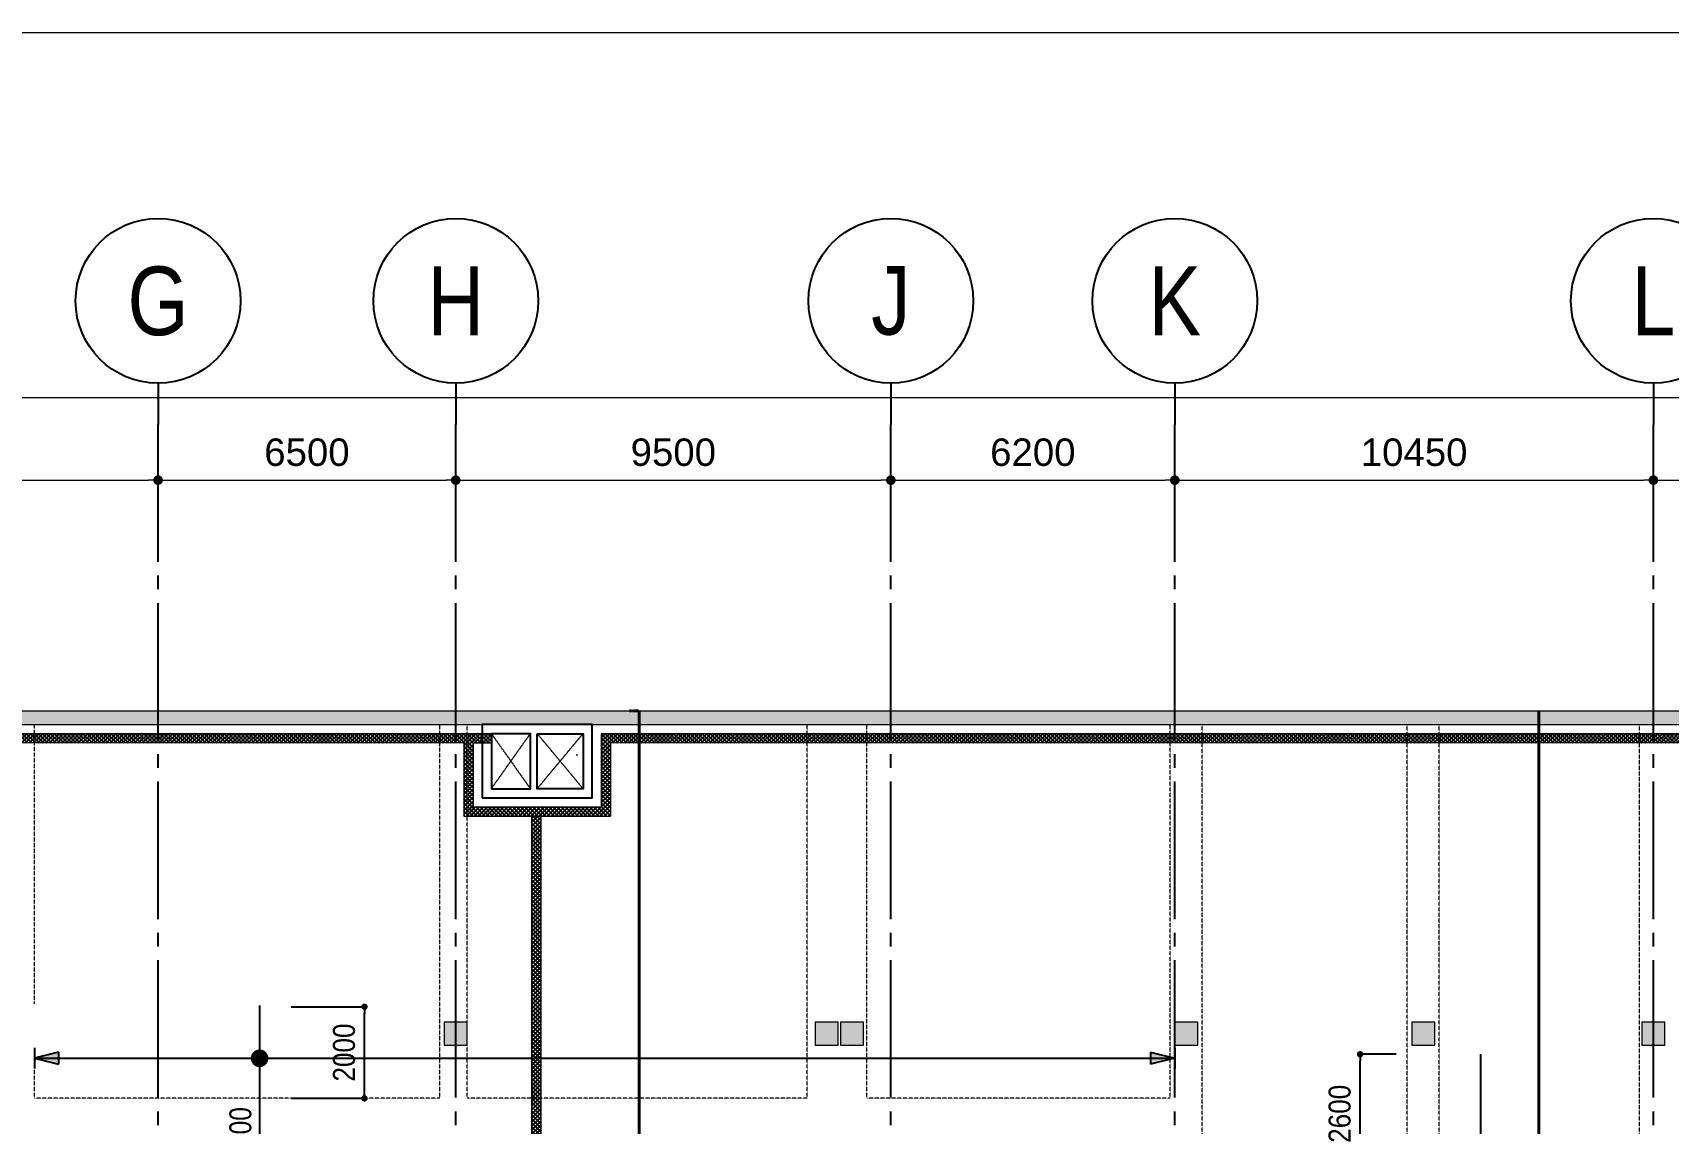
# Model space of a CAD drawing. Header units: millimetres. Extents: x -3819597 to -2591384, y 582389 to 820195.
# Drawn here: x -3380462 to -3344749, y 764374 to 788189 of the extents above; entities that cross this region are included whole.
import ezdxf
from ezdxf.enums import TextEntityAlignment as Align

# ---------------------------------------------------------------- set-up
doc = ezdxf.new("R2010")
doc.units = ezdxf.units.MM
doc.header["$MEASUREMENT"] = 0
for name, pattern in [('CENTER', [2, 1.25, -0.25, 0.25, -0.25]), ('CHG_XX_Cot_Ham 2$0$MB_Luoi truc$0$HTT Hidden 21', [3, 2, -1]), ('CHG_XX_Damsan_Ham 2$0$CHG_XX_Damsan_Ham 2$0$HIDDEN', [0.375, 0.25, -0.125]), ('CHG_XX_Luoi truc$0$MB_Luoi truc$0$Center101', [13, 10, -1, 1, -1]), ('HIDDEN', [0.375, 0.25, -0.125])]:
    doc.linetypes.add(name, pattern=pattern)
doc.layers.get('0').update_dxf_attribs({"lineweight": 9})
doc.layers.get('Defpoints').update_dxf_attribs({"color": 10, "lineweight": 0})
for name, color, linetype in [('02HN. TEXT B', 1, 'Continuous'), ('08HN. SSS X', 6, 'Continuous'), ('12HN. GRID', 1, 'CENTER'), ('CHG_XX_Damsan_Ham 2$0$CHG_XX_Damsan_Ham 2$0$MEP-00-GENERAL-35', 2, 'Continuous'), ('CHG_XX_Luoi truc$0$Grid', 34, 'Continuous'), ('CHG_XX_Luoi truc$0$Grid Line', 8, 'CHG_XX_Luoi truc$0$MB_Luoi truc$0$Center101'), ('dim', 51, 'Continuous')]:
    doc.layers.add(name, color=color, linetype=linetype)
for name, color, linetype, lineweight in [('CHG_XX_Cot_Ham 2$0$MB_Luoi truc$0$Dim 300', 1, 'Continuous', 5), ('CHG_XX_Cot_Ham 2$0$NS-Pier-H2', 150, 'Continuous', 13), ("CHG_XX_Damsan_Ham 2$0$CHG_XX_Damsan_Ham 2$0$'S_General_Hidden_1 Thin", 1, 'CHG_XX_Damsan_Ham 2$0$CHG_XX_Damsan_Ham 2$0$HIDDEN', 18), ('CHG_XX_Damsan_Ham 2$0$CHG_XX_Damsan_Ham 2$0$CHG_XX_Damsan_Ham 2$0$HATCH', 154, 'Continuous', 9), ('CHG_XX_Damsan_Ham 2$0$CHG_XX_Damsan_Ham 2$0$CHG_XX_Damsan_Ham 2$0$Start net bao', 3, 'Continuous', 18), ('CHG_XX_Damsan_Ham 2$0$CHG_XX_Damsan_Ham 2$0$DBAO', 3, 'Continuous', 13), ('CHG_XX_Damsan_Ham 2$0$CHG_XX_Damsan_Ham 2$0$DMo', 9, 'CHG_XX_Damsan_Ham 2$0$CHG_XX_Damsan_Ham 2$0$HIDDEN', 9), ('CHG_XX_Damsan_Ham 2$0$CHG_XX_Damsan_Ham 2$0$DTE-MEP-H-SLAB TEXT', 3, 'Continuous', 0), ('CHG_XX_Damsan_Ham 2$0$CHG_XX_Damsan_Ham 2$0$HATCH', 154, 'Continuous', 9), ('CHG_XX_Damsan_Ham 2$0$CHG_XX_Damsan_Ham 2$0$Start hatch', 8, 'Continuous', 25), ('CHG_XX_Damsan_Ham 2$0$CHG_XX_Damsan_Ham 2$0$Start net bao', 3, 'Continuous', 18), ('CHG_XX_Damsan_Ham 2$0$HATCH', 57, 'Continuous', 9), ('thep chay suot', 5, 'HIDDEN', 40)]:
    doc.layers.add(name, color=color, linetype=linetype, lineweight=lineweight)
for name, color, linetype, lineweight, plot in [('CHG_XX_Cot_Ham 2$0$NS-Column-H2', 90, 'Continuous', 13, False), ('CHG_XX_Cot_Ham 2$0$NS-Column-H2 @ 1', 90, 'Continuous', 13, False), ('CHG_XX_Cot_Ham 2$0$NS-Column-H2 @ 150', 90, 'Continuous', 13, False)]:
    doc.layers.add(name, color=color, linetype=linetype, lineweight=lineweight, plot=plot)
doc.styles.add('[HN042014]STYLE', font='arial.ttf', dxfattribs={"width": 0.8})
doc.styles.add('CHG_XX_Cot_Ham 2$0$MB_Luoi truc$0$Arial_C', font='arial.ttf')
doc.styles.add('CHG_XX_Luoi truc$0$MB_Luoi truc$0$Grid A-F$0$VNI-HelveCB', font='VHELVCB_0.TTF')
doc.styles.add('MB_Luoi truc$0$Arial_C', font='arial.ttf', dxfattribs={"width": 0.85})
doc.dimstyles.new('200', dxfattribs={"dimscale": 200, "dimtxt": 2.4, "dimasz": 0.7, "dimexe": 0.0003, "dimexo": 0, "dimgap": 1, "dimtad": 1, "dimdec": 0, "dimzin": 12, "dimdsep": 46, "dimtxsty": 'MB_Luoi truc$0$Arial_C', "dimblk": 'MB_Luoi truc$0$_Dot', "dimcen": 0.5, "dimclrd": 256, "dimclre": 8, "dimclrt": 1, "dimadec": 0, "dimazin": 0, "dimtfac": 1, "dimtdec": 0, "dimtix": 1, "dimtmove": 2, "dimatfit": 3, "dimldrblk": 'MB_Luoi truc$0$HTT Arrow 30', "dimfxl": 1, "dimtolj": 1, "dimtzin": 0, "dimlwe": -1, "dimarcsym": 0})
doc.dimstyles.new('CHG_XX_Cot_Ham 2$0$MB_Luoi truc$0$Dim 300 (A1-A2)', dxfattribs={"dimscale": 300, "dimtxt": 2, "dimasz": 0.7, "dimexe": 0, "dimexo": 1, "dimgap": 1, "dimtad": 1, "dimdec": 0, "dimzin": 12, "dimdsep": 46, "dimtxsty": 'CHG_XX_Cot_Ham 2$0$MB_Luoi truc$0$Arial_C', "dimblk": 'CHG_XX_Cot_Ham 2$0$MB_Luoi truc$0$_Dot', "dimcen": 1, "dimclrd": 256, "dimclre": 256, "dimclrt": 3, "dimadec": 0, "dimazin": 0, "dimtfac": 1, "dimtdec": 0, "dimtix": 1, "dimtmove": 2, "dimatfit": 3, "dimldrblk": 'CHG_XX_Cot_Ham 2$0$MB_Luoi truc$0$HTT Arrow 30', "dimfxl": 1, "dimtolj": 1, "dimtzin": 0, "dimarcsym": 0})
pattern_1 = [(45, (-2489668.38, 817754.12), (-88.3883476, 88.3883476), [])]

# ---------------------------------------------------------------- blocks, each defined once
blk = doc.blocks.new('*U356')
at = {"layer": '12HN. GRID', "linetype": 'Continuous'}
h = blk.add_hatch(color=256, dxfattribs=at)
h.dxf.hatch_style = 1
h.paths.add_polyline_path([(-44, 1463), (44, 1463), (0, 1639)])
h = blk.add_hatch(color=256, dxfattribs=at)
h.dxf.hatch_style = 1
h.paths.add_polyline_path([(0, -6661), (44, -6485), (-44, -6485)])
at = {"layer": '08HN. SSS X', "linetype": 'ByBlock', "ltscale": 10}
for p, q in [((-383, 0), (1122, 0)), ((-383, 0), (-383, 0)), ((1122, 0), (1122, 0))]:
    blk.add_line(p, q, dxfattribs=at)
at = {"layer": '12HN. GRID', "linetype": 'Continuous'}
for p, q in [((-75, 1639), (75, 1639)), ((-44, 1463), (0, 1639)), ((0, 1639), (0, -6661)), ((0, 1639), (44, 1463)), ((-44, 1463), (44, 1463)), ((-44, -6485), (44, -6485)), ((-44, -6485), (0, -6661)), ((0, -6661), (44, -6485)), ((-75, -6661), (75, -6661))]:
    blk.add_line(p, q, dxfattribs=at)
at = {"layer": '12HN. GRID', "linetype": 'Continuous', "const_width": 64, "flags": 128}
blk.add_lwpolyline([(-32, 0, -1), (32, 0, -1)], format="xyb", close=True, dxfattribs=at)
at = {"layer": '02HN. TEXT B', "linetype": 'ByBlock', "style": '[HN042014]STYLE', "width": 0.8, "flags": 8}
blk.add_attdef('0', text='', height=160, dxfattribs=at).set_placement((1102, 160), align=Align.MIDDLE_CENTER)
blk.add_attdef('1', text='', height=160, dxfattribs=at).set_placement((357, 140), align=Align.MIDDLE_LEFT)
at = {"layer": 'Defpoints', "color": 9, "linetype": 'ByBlock', "style": '[HN042014]STYLE', "width": 0.8, "flags": 9}
for tag, p in [('2', (2330, 2735)), ('3', (2330, 2330)), ('4', (2330, 1925)), ('5', (2330, 1535))]:
    blk.add_attdef(tag, text='', height=250, dxfattribs=at).set_placement(p, align=Align.MIDDLE_CENTER)
blk = doc.blocks.new('*U375')
at = {"layer": '12HN. GRID', "linetype": 'Continuous'}
h = blk.add_hatch(color=256, dxfattribs=at)
h.dxf.hatch_style = 1
h.paths.add_polyline_path([(-44, 1814), (44, 1814), (0, 1990)])
h = blk.add_hatch(color=256, dxfattribs=at)
h.dxf.hatch_style = 1
h.paths.add_polyline_path([(0, -1160), (44, -984), (-44, -984)])
at = {"layer": '08HN. SSS X', "linetype": 'ByBlock', "ltscale": 10}
for p, q in [((-1155, 0), (678, 0)), ((-1155, 0), (-1155, 0)), ((678, 0), (678, 0))]:
    blk.add_line(p, q, dxfattribs=at)
at = {"layer": '12HN. GRID', "linetype": 'Continuous'}
for p, q in [((-75, 1990), (75, 1990)), ((-44, 1814), (0, 1990)), ((0, 1990), (0, -1160)), ((0, 1990), (44, 1814)), ((-44, 1814), (44, 1814)), ((-44, -984), (44, -984)), ((-44, -984), (0, -1160)), ((0, -1160), (44, -984)), ((-75, -1160), (75, -1160))]:
    blk.add_line(p, q, dxfattribs=at)
at = {"layer": '12HN. GRID', "linetype": 'Continuous', "const_width": 64, "flags": 128}
blk.add_lwpolyline([(-32, 0, -1), (32, 0, -1)], format="xyb", close=True, dxfattribs=at)
at = {"layer": '02HN. TEXT B', "linetype": 'ByBlock', "style": '[HN042014]STYLE', "width": 0.8, "flags": 8}
blk.add_attdef('0', text='', height=160, dxfattribs=at).set_placement((1102, 160), align=Align.MIDDLE_CENTER)
blk.add_attdef('1', text='', height=160, dxfattribs=at).set_placement((53, 140), align=Align.MIDDLE_LEFT)
at = {"layer": 'Defpoints', "color": 9, "linetype": 'ByBlock', "style": '[HN042014]STYLE', "width": 0.8, "flags": 9}
for tag, p in [('2', (2890, 3041)), ('3', (2890, 2637)), ('4', (2890, 2232)), ('5', (2890, 1841))]:
    blk.add_attdef(tag, text='', height=250, dxfattribs=at).set_placement(p, align=Align.MIDDLE_CENTER)
blk = doc.blocks.new('MB_Luoi truc$0$_Dot')
at = {"color": 0, "linetype": 'ByBlock', "lineweight": -2}
blk.add_line((-0.5, 0), (-1, 0), dxfattribs=at)
at = {"color": 0, "linetype": 'ByBlock', "const_width": 0.5}
blk.add_lwpolyline([(-0.25, 0, 1), (0.25, 0, 1)], format="xyb", close=True, dxfattribs=at)
blk = doc.blocks.new('*D373')
at = {"layer": 'Defpoints', "color": 0, "ltscale": 1500, "transparency": 16777216}
for p in [(-3351478, 765881), (-3350691, 765881), (-3350691, 763281)]:
    blk.add_point(p, dxfattribs=at)
at = {"layer": 'dim', "color": 8, "ltscale": 1500, "transparency": 16777216}
for p, q in [((-3350691, 765881), (-3351478, 765881)), ((-3350691, 763281), (-3351478, 763281))]:
    blk.add_line(p, q, dxfattribs=at)
at = {"layer": 'dim', "lineweight": -2, "ltscale": 1500, "transparency": 16777216}
blk.add_line((-3351478, 763421), (-3351478, 765741), dxfattribs=at)
at = {"layer": 'dim', "lineweight": -2, "ltscale": 1500, "transparency": 16777216, "xscale": 140, "yscale": 140, "zscale": 140}
for p, rotation in [((-3351478, 765881), 90), ((-3351478, 763281), 270)]:
    blk.add_blockref('MB_Luoi truc$0$_Dot', p, dxfattribs=dict(at, rotation=rotation))
at = {"layer": 'dim', "color": 1, "ltscale": 1500, "transparency": 16777216, "insert": (-3351923, 764581), "char_height": 480, "attachment_point": 5, "rotation": 90, "style": 'MB_Luoi truc$0$Arial_C'}
blk.add_mtext('\\A1;2600', dxfattribs=at)
blk = doc.blocks.new('MB_Luoi truc$0$HTT Arrow 30')
blk.add_hatch(color=256).paths.add_polyline_path([(-2.5, 0.375), (-2.5, -0.375), (0, 0)])
at = {"color": 0, "linetype": 'ByBlock', "lineweight": -2}
for p, q in [((0, 0), (-2.5, 0.375)), ((-2.5, -0.375), (-2.5, 0.375)), ((0, 0), (-2.5, -0.375))]:
    blk.add_line(p, q, dxfattribs=at)
blk = doc.blocks.new('*U721')
at = {"layer": '12HN. GRID', "linetype": 'Continuous'}
h = blk.add_hatch(color=256, dxfattribs=at)
h.dxf.hatch_style = 1
h.paths.add_polyline_path([(-44, 4225), (44, 4225), (0, 4401)])
h = blk.add_hatch(color=256, dxfattribs=at)
h.dxf.hatch_style = 1
h.paths.add_polyline_path([(0, -3899), (44, -3723), (-44, -3723)])
for p, q in [((-75, 4401), (75, 4401)), ((-44, 4225), (0, 4401)), ((0, 4401), (0, -3899)), ((0, 4401), (44, 4225)), ((-44, 4225), (44, 4225)), ((-44, -3723), (44, -3723)), ((-44, -3723), (0, -3899)), ((0, -3899), (44, -3723)), ((-75, -3899), (75, -3899))]:
    blk.add_line(p, q, dxfattribs=at)
at = {"layer": '12HN. GRID', "linetype": 'Continuous', "const_width": 64, "flags": 128}
blk.add_lwpolyline([(-32, 0, 1), (32, 0, 1)], format="xyb", close=True, dxfattribs=at)
at = {"layer": 'thep chay suot', "linetype": 'ByBlock', "ltscale": 0.001}
for p, q in [((-6180, 0), (-6180, 70)), ((4303, 0), (4303, 0))]:
    blk.add_line(p, q, dxfattribs=at)
at = {"layer": 'thep chay suot', "linetype": 'HIDDEN', "ltscale": 10}
blk.add_line((-6180, 0), (4303, 0), dxfattribs=at)
at = {"layer": '02HN. TEXT B', "linetype": 'ByBlock', "style": '[HN042014]STYLE', "width": 0.8, "flags": 8}
blk.add_attdef('1', text='', height=160, dxfattribs=at).set_placement((103, 134), align=Align.MIDDLE_LEFT)
blk.add_attdef('0', text='', height=160, dxfattribs=at).set_placement((-351, 11), align=Align.MIDDLE_CENTER)
at = {"layer": 'Defpoints', "color": 9, "linetype": 'ByBlock', "style": '[HN042014]STYLE', "width": 0.8, "flags": 9}
for tag, p in [('2', (-12167, 2354)), ('3', (-12167, 1949)), ('4', (-12167, 1544)), ('5', (-12167, 1154))]:
    blk.add_attdef(tag, text='', height=250, dxfattribs=at).set_placement(p, align=Align.MIDDLE_CENTER)
blk = doc.blocks.new('CHG_XX_Cot_Ham 2$0$MB_Luoi truc$0$_Dot')
at = {"color": 0, "linetype": 'ByBlock', "lineweight": -2}
blk.add_line((-0.5, 0), (-1, 0), dxfattribs=at)
at = {"color": 0, "linetype": 'ByBlock', "const_width": 0.5}
blk.add_lwpolyline([(-0.25, 0, 1), (0.25, 0, 1)], format="xyb", close=True, dxfattribs=at)
blk = doc.blocks.new('*D991')
at = {"layer": 'CHG_XX_Cot_Ham 2$0$MB_Luoi truc$0$Dim 300', "lineweight": -2, "transparency": 16777216}
for p, q in [((44550, 166908), (44550, 168437)), ((44760, 168437), (54440, 168437)), ((54650, 166908), (54650, 168437))]:
    blk.add_line(p, q, dxfattribs=at)
at = {"layer": 'Defpoints', "color": 0, "transparency": 16777216}
for p in [(54650, 168437), (44550, 166608), (54650, 166608)]:
    blk.add_point(p, dxfattribs=at)
at = {"layer": 'CHG_XX_Cot_Ham 2$0$MB_Luoi truc$0$Dim 300', "lineweight": -2, "transparency": 16777216, "xscale": 210, "yscale": 210, "zscale": 210, "rotation": 180}
blk.add_blockref('CHG_XX_Cot_Ham 2$0$MB_Luoi truc$0$_Dot', (44550, 168437), dxfattribs=at)
at = {"layer": 'CHG_XX_Cot_Ham 2$0$MB_Luoi truc$0$Dim 300', "lineweight": -2, "transparency": 16777216, "xscale": 210, "yscale": 210, "zscale": 210}
blk.add_blockref('CHG_XX_Cot_Ham 2$0$MB_Luoi truc$0$_Dot', (54650, 168437), dxfattribs=at)
at = {"layer": 'CHG_XX_Cot_Ham 2$0$MB_Luoi truc$0$Dim 300', "color": 3, "transparency": 16777216, "insert": (49600, 169043), "char_height": 600, "attachment_point": 5, "style": 'CHG_XX_Cot_Ham 2$0$MB_Luoi truc$0$Arial_C'}
blk.add_mtext('\\A1;10100', dxfattribs=at)
blk = doc.blocks.new('CHG_XX_Cot_Ham 2$0$MB_Luoi truc$0$HTT Arrow 30')
blk.add_hatch(color=256).paths.add_polyline_path([(-2.5, 0.375), (-2.5, -0.375), (0, 0)])
at = {"color": 0, "linetype": 'ByBlock', "lineweight": -2}
for p, q in [((0, 0), (-2.5, 0.375)), ((-2.5, -0.375), (-2.5, 0.375)), ((0, 0), (-2.5, -0.375))]:
    blk.add_line(p, q, dxfattribs=at)
blk = doc.blocks.new('*D992')
at = {"layer": 'CHG_XX_Cot_Ham 2$0$MB_Luoi truc$0$Dim 300', "lineweight": -2, "transparency": 16777216}
for p, q in [((54650, 166908), (54650, 168437)), ((54860, 168437), (60940, 168437)), ((61150, 166908), (61150, 168437))]:
    blk.add_line(p, q, dxfattribs=at)
at = {"layer": 'Defpoints', "color": 0, "transparency": 16777216}
for p in [(61150, 168437), (54650, 166608), (61150, 166608)]:
    blk.add_point(p, dxfattribs=at)
at = {"layer": 'CHG_XX_Cot_Ham 2$0$MB_Luoi truc$0$Dim 300', "lineweight": -2, "transparency": 16777216, "xscale": 210, "yscale": 210, "zscale": 210, "rotation": 180}
blk.add_blockref('CHG_XX_Cot_Ham 2$0$MB_Luoi truc$0$_Dot', (54650, 168437), dxfattribs=at)
at = {"layer": 'CHG_XX_Cot_Ham 2$0$MB_Luoi truc$0$Dim 300', "lineweight": -2, "transparency": 16777216, "xscale": 210, "yscale": 210, "zscale": 210}
blk.add_blockref('CHG_XX_Cot_Ham 2$0$MB_Luoi truc$0$_Dot', (61150, 168437), dxfattribs=at)
at = {"layer": 'CHG_XX_Cot_Ham 2$0$MB_Luoi truc$0$Dim 300', "color": 3, "transparency": 16777216, "insert": (57900, 169043), "char_height": 600, "attachment_point": 5, "style": 'CHG_XX_Cot_Ham 2$0$MB_Luoi truc$0$Arial_C'}
blk.add_mtext('\\A1;6500', dxfattribs=at)
blk = doc.blocks.new('*D993')
at = {"layer": 'CHG_XX_Cot_Ham 2$0$MB_Luoi truc$0$Dim 300', "lineweight": -2, "transparency": 16777216}
for p, q in [((61150, 166908), (61150, 168437)), ((61360, 168437), (70440, 168437)), ((70650, 166908), (70650, 168437))]:
    blk.add_line(p, q, dxfattribs=at)
at = {"layer": 'Defpoints', "color": 0, "transparency": 16777216}
for p in [(70650, 168437), (61150, 166608), (70650, 166608)]:
    blk.add_point(p, dxfattribs=at)
at = {"layer": 'CHG_XX_Cot_Ham 2$0$MB_Luoi truc$0$Dim 300', "lineweight": -2, "transparency": 16777216, "xscale": 210, "yscale": 210, "zscale": 210, "rotation": 180}
blk.add_blockref('CHG_XX_Cot_Ham 2$0$MB_Luoi truc$0$_Dot', (61150, 168437), dxfattribs=at)
at = {"layer": 'CHG_XX_Cot_Ham 2$0$MB_Luoi truc$0$Dim 300', "lineweight": -2, "transparency": 16777216, "xscale": 210, "yscale": 210, "zscale": 210}
blk.add_blockref('CHG_XX_Cot_Ham 2$0$MB_Luoi truc$0$_Dot', (70650, 168437), dxfattribs=at)
at = {"layer": 'CHG_XX_Cot_Ham 2$0$MB_Luoi truc$0$Dim 300', "color": 3, "transparency": 16777216, "insert": (65900, 169043), "char_height": 600, "attachment_point": 5, "style": 'CHG_XX_Cot_Ham 2$0$MB_Luoi truc$0$Arial_C'}
blk.add_mtext('\\A1;9500', dxfattribs=at)
blk = doc.blocks.new('*D994')
at = {"layer": 'CHG_XX_Cot_Ham 2$0$MB_Luoi truc$0$Dim 300', "lineweight": -2, "transparency": 16777216}
for p, q in [((70650, 166908), (70650, 168437)), ((70860, 168437), (76640, 168437)), ((76850, 166908), (76850, 168437))]:
    blk.add_line(p, q, dxfattribs=at)
at = {"layer": 'Defpoints', "color": 0, "transparency": 16777216}
for p in [(76850, 168437), (70650, 166608), (76850, 166608)]:
    blk.add_point(p, dxfattribs=at)
at = {"layer": 'CHG_XX_Cot_Ham 2$0$MB_Luoi truc$0$Dim 300', "lineweight": -2, "transparency": 16777216, "xscale": 210, "yscale": 210, "zscale": 210, "rotation": 180}
blk.add_blockref('CHG_XX_Cot_Ham 2$0$MB_Luoi truc$0$_Dot', (70650, 168437), dxfattribs=at)
at = {"layer": 'CHG_XX_Cot_Ham 2$0$MB_Luoi truc$0$Dim 300', "lineweight": -2, "transparency": 16777216, "xscale": 210, "yscale": 210, "zscale": 210}
blk.add_blockref('CHG_XX_Cot_Ham 2$0$MB_Luoi truc$0$_Dot', (76850, 168437), dxfattribs=at)
at = {"layer": 'CHG_XX_Cot_Ham 2$0$MB_Luoi truc$0$Dim 300', "color": 3, "transparency": 16777216, "insert": (73750, 169043), "char_height": 600, "attachment_point": 5, "style": 'CHG_XX_Cot_Ham 2$0$MB_Luoi truc$0$Arial_C'}
blk.add_mtext('\\A1;6200', dxfattribs=at)
blk = doc.blocks.new('*D995')
at = {"layer": 'CHG_XX_Cot_Ham 2$0$MB_Luoi truc$0$Dim 300', "lineweight": -2, "transparency": 16777216}
for p, q in [((76850, 166908), (76850, 168437)), ((77060, 168437), (87090, 168437)), ((87300, 166908), (87300, 168437))]:
    blk.add_line(p, q, dxfattribs=at)
at = {"layer": 'Defpoints', "color": 0, "transparency": 16777216}
for p in [(87300, 168437), (76850, 166608), (87300, 166608)]:
    blk.add_point(p, dxfattribs=at)
at = {"layer": 'CHG_XX_Cot_Ham 2$0$MB_Luoi truc$0$Dim 300', "lineweight": -2, "transparency": 16777216, "xscale": 210, "yscale": 210, "zscale": 210, "rotation": 180}
blk.add_blockref('CHG_XX_Cot_Ham 2$0$MB_Luoi truc$0$_Dot', (76850, 168437), dxfattribs=at)
at = {"layer": 'CHG_XX_Cot_Ham 2$0$MB_Luoi truc$0$Dim 300', "lineweight": -2, "transparency": 16777216, "xscale": 210, "yscale": 210, "zscale": 210}
blk.add_blockref('CHG_XX_Cot_Ham 2$0$MB_Luoi truc$0$_Dot', (87300, 168437), dxfattribs=at)
at = {"layer": 'CHG_XX_Cot_Ham 2$0$MB_Luoi truc$0$Dim 300', "color": 3, "transparency": 16777216, "insert": (82075, 169043), "char_height": 600, "attachment_point": 5, "style": 'CHG_XX_Cot_Ham 2$0$MB_Luoi truc$0$Arial_C'}
blk.add_mtext('\\A1;10450', dxfattribs=at)
blk = doc.blocks.new('*D996')
at = {"layer": 'CHG_XX_Cot_Ham 2$0$MB_Luoi truc$0$Dim 300', "lineweight": -2, "transparency": 16777216}
for p, q in [((87300, 166908), (87300, 168437)), ((87510, 168437), (99340, 168437)), ((99550, 166908), (99550, 168437))]:
    blk.add_line(p, q, dxfattribs=at)
at = {"layer": 'Defpoints', "color": 0, "transparency": 16777216}
for p in [(99550, 168437), (87300, 166608), (99550, 166608)]:
    blk.add_point(p, dxfattribs=at)
at = {"layer": 'CHG_XX_Cot_Ham 2$0$MB_Luoi truc$0$Dim 300', "lineweight": -2, "transparency": 16777216, "xscale": 210, "yscale": 210, "zscale": 210, "rotation": 180}
blk.add_blockref('CHG_XX_Cot_Ham 2$0$MB_Luoi truc$0$_Dot', (87300, 168437), dxfattribs=at)
at = {"layer": 'CHG_XX_Cot_Ham 2$0$MB_Luoi truc$0$Dim 300', "lineweight": -2, "transparency": 16777216, "xscale": 210, "yscale": 210, "zscale": 210}
blk.add_blockref('CHG_XX_Cot_Ham 2$0$MB_Luoi truc$0$_Dot', (99550, 168437), dxfattribs=at)
at = {"layer": 'CHG_XX_Cot_Ham 2$0$MB_Luoi truc$0$Dim 300', "color": 3, "transparency": 16777216, "insert": (93425, 169043), "char_height": 600, "attachment_point": 5, "style": 'CHG_XX_Cot_Ham 2$0$MB_Luoi truc$0$Arial_C'}
blk.add_mtext('\\A1;12250', dxfattribs=at)
blk = doc.blocks.new('*D998')
at = {"layer": 'CHG_XX_Cot_Ham 2$0$MB_Luoi truc$0$Dim 300', "lineweight": -2, "transparency": 16777216}
for p, q in [((-10900, 166908), (-10900, 170237)), ((105840, 170237), (-10690, 170237)), ((106050, 166908), (106050, 170237))]:
    blk.add_line(p, q, dxfattribs=at)
at = {"layer": 'Defpoints', "color": 0, "transparency": 16777216}
for p in [(-10900, 170237), (-10900, 166608), (106050, 166608)]:
    blk.add_point(p, dxfattribs=at)
at = {"layer": 'CHG_XX_Cot_Ham 2$0$MB_Luoi truc$0$Dim 300', "lineweight": -2, "transparency": 16777216, "xscale": 210, "yscale": 210, "zscale": 210, "rotation": 180}
blk.add_blockref('CHG_XX_Cot_Ham 2$0$MB_Luoi truc$0$_Dot', (-10900, 170237), dxfattribs=at)
at = {"layer": 'CHG_XX_Cot_Ham 2$0$MB_Luoi truc$0$Dim 300', "lineweight": -2, "transparency": 16777216, "xscale": 210, "yscale": 210, "zscale": 210}
blk.add_blockref('CHG_XX_Cot_Ham 2$0$MB_Luoi truc$0$_Dot', (106050, 170237), dxfattribs=at)
at = {"layer": 'CHG_XX_Cot_Ham 2$0$MB_Luoi truc$0$Dim 300', "color": 3, "transparency": 16777216, "insert": (47575, 170843), "char_height": 600, "attachment_point": 5, "style": 'CHG_XX_Cot_Ham 2$0$MB_Luoi truc$0$Arial_C'}
blk.add_mtext('\\A1;116950', dxfattribs=at)
blk = doc.blocks.new('*U1037')
at = {"layer": 'CHG_XX_Cot_Ham 2$0$NS-Column-H2 @ 1'}
h = blk.add_hatch(color=256, dxfattribs=at)
h.dxf.hatch_style = 1
h.paths.add_polyline_path([(-250, -250), (-250, 250), (250, 250), (250, -250)])
at = {"layer": 'CHG_XX_Cot_Ham 2$0$NS-Column-H2 @ 150'}
h = blk.add_hatch(color=256, dxfattribs=at)
h.dxf.hatch_style = 1
h.paths.add_polyline_path([(-250, -250), (-250, 250), (250, 250), (250, -250)])
blk = doc.blocks.new('CHG_XX_Cot_Ham 2$0$500x500')
at = {"layer": 'CHG_XX_Cot_Ham 2$0$NS-Column-H2'}
blk.add_lwpolyline([(250, -250), (250, 250), (-250, 250), (-250, -250)], close=True, dxfattribs=at)
blk.add_blockref('*U1037', (0, 0), dxfattribs=at)
blk = doc.blocks.new('*U1029')
at = {"layer": 'CHG_XX_Luoi truc$0$Grid', "lineweight": -2}
blk.add_line((0, 611), (0, 608), dxfattribs=at)
blk.add_circle((0, 617), 6, dxfattribs=at)
at = {"layer": 'CHG_XX_Luoi truc$0$Grid Line'}
blk.add_line((0, 0), (0, 608), dxfattribs=at)
at = {"layer": 'CHG_XX_Luoi truc$0$Grid', "lineweight": -2, "style": 'CHG_XX_Luoi truc$0$MB_Luoi truc$0$Grid A-F$0$VNI-HelveCB'}
for tag, p in [('GRIDSUB', (0, 617)), ('GRID', (0, -9))]:
    blk.add_attdef(tag, text='', height=5, dxfattribs=at).set_placement(p, align=Align.MIDDLE)
blk = doc.blocks.new('*U1034')
at = {"layer": 'CHG_XX_Luoi truc$0$Grid', "lineweight": -2}
blk.add_line((0, 611), (0, 608), dxfattribs=at)
blk.add_circle((0, 617), 6, dxfattribs=at)
at = {"layer": 'CHG_XX_Luoi truc$0$Grid Line'}
blk.add_line((0, 0), (0, 608), dxfattribs=at)
at = {"layer": 'CHG_XX_Luoi truc$0$Grid', "lineweight": -2, "style": 'CHG_XX_Luoi truc$0$MB_Luoi truc$0$Grid A-F$0$VNI-HelveCB'}
for tag, p in [('GRIDSUB', (0, 617)), ('GRID', (0, -9))]:
    blk.add_attdef(tag, text='', height=5, dxfattribs=at).set_placement(p, align=Align.MIDDLE)
blk = doc.blocks.new('CHG_XX_Luoi truc')
at = {"layer": 'CHG_XX_Luoi truc$0$Grid'}
ref = blk.add_blockref('*U1029', (54650, -12747), dxfattribs=dict(at, xscale=300, yscale=300, zscale=300))
ref.add_attrib('GRIDSUB', 'G', dxfattribs={"lineweight": -2, "height": 1500, "style": 'CHG_XX_Luoi truc$0$MB_Luoi truc$0$Grid A-F$0$VNI-HelveCB'}).set_placement((54650, 172353), align=Align.MIDDLE)
ref = blk.add_blockref('*U1034', (61150, -12747), dxfattribs=dict(at, xscale=300, yscale=300, zscale=300))
ref.add_attrib('GRIDSUB', 'H', dxfattribs={"lineweight": -2, "height": 1500, "style": 'CHG_XX_Luoi truc$0$MB_Luoi truc$0$Grid A-F$0$VNI-HelveCB'}).set_placement((61150, 172353), align=Align.MIDDLE)
ref = blk.add_blockref('*U1029', (70650, -12747), dxfattribs=dict(at, xscale=300, yscale=300, zscale=300))
ref.add_attrib('GRIDSUB', 'J', dxfattribs={"lineweight": -2, "height": 1500, "style": 'CHG_XX_Luoi truc$0$MB_Luoi truc$0$Grid A-F$0$VNI-HelveCB'}).set_placement((70650, 172353), align=Align.MIDDLE)
ref = blk.add_blockref('*U1029', (76850, -12747), dxfattribs=dict(at, xscale=300, yscale=300, zscale=300))
ref.add_attrib('GRIDSUB', 'K', dxfattribs={"lineweight": -2, "height": 1500, "style": 'CHG_XX_Luoi truc$0$MB_Luoi truc$0$Grid A-F$0$VNI-HelveCB'}).set_placement((76850, 172353), align=Align.MIDDLE)
ref = blk.add_blockref('*U1029', (87300, -12747), dxfattribs=dict(at, xscale=300, yscale=300, zscale=300))
ref.add_attrib('GRIDSUB', 'L', dxfattribs={"lineweight": -2, "height": 1500, "style": 'CHG_XX_Luoi truc$0$MB_Luoi truc$0$Grid A-F$0$VNI-HelveCB'}).set_placement((87300, 172353), align=Align.MIDDLE)
blk = doc.blocks.new('CHG_XX_Damsan_Ham 2$0$CHG_XX_Damsan_Ham 2$0$sdfsgdh')
at = {"layer": 'CHG_XX_Damsan_Ham 2$0$CHG_XX_Damsan_Ham 2$0$Start hatch', "ltscale": 0.5}
h = blk.add_hatch(dxfattribs=at)
h.set_pattern_fill('ANSI37', color=256, scale=500)
h.set_pattern_definition([(45, (273994.73, -7150), (-44.194174, 44.194174), []), (135, (273994.73, -7150), (-44.194174, -44.194174), [])])
h.paths.add_polyline_path([(102202, 2000), (75028, 2000), (75028, 400), (72228, 400), (72228, 1800), (72628, 1800), (72628, 2000), (45037, 2000), (45037, 400), (42237, 400), (42237, 1800), (42637, 1800), (42637, 2000), (42037, 2000), (42037, 1800), (42037, 200), (45237, 200), (45237, 1800), (72028, 1800), (72028, 200), (75228, 200), (75228, 1800), (102002, 1800), (102202, 1800)])
h = blk.add_hatch(dxfattribs=at)
h.set_pattern_fill('ANSI37', color=256, scale=500)
h.set_pattern_definition([(45, (170555.19, -8650), (-44.194174, 44.194174), []), (135, (170555.19, -8650), (-44.194174, -44.194174), [])])
h.paths.add_polyline_path([(73704, 200), (73504, 200), (73504, -38921), (73704, -38921)])
at = {"layer": 'CHG_XX_Damsan_Ham 2$0$CHG_XX_Damsan_Ham 2$0$DTE-MEP-H-SLAB TEXT', "color": 2, "ltscale": 0.5}
for p, q in [((72628, 2000), (45037, 2000)), ((72028, 1800), (45237, 1800)), ((72028, 1800), (72028, 200)), ((72228, 1800), (72628, 1800)), ((72228, 1800), (72228, 400)), ((72628, 1800), (72628, 2000)), ((72228, 400), (75028, 400)), ((72028, 200), (75228, 200)), ((73504, 200), (73504, -76505)), ((73704, 200), (73704, -76505))]:
    blk.add_line(p, q, dxfattribs=at)
at = {"layer": 'CHG_XX_Damsan_Ham 2$0$CHG_XX_Damsan_Ham 2$0$DTE-MEP-H-SLAB TEXT', "color": 2, "ltscale": 0.5, "flags": 128}
for points in [[(102202, -403), (102202, 2000), (75028, 2000), (75028, 400)], [(102002, -603), (102002, 1800), (75228, 1800), (75228, 200)]]:
    blk.add_lwpolyline(points, dxfattribs=at)
at = {"layer": 'CHG_XX_Damsan_Ham 2$0$CHG_XX_Damsan_Ham 2$0$MEP-00-GENERAL-35'}
blk.add_line((74501, 1521), (74502, 1546), dxfattribs=at)
for points in [[(72428, 600), (74828, 600), (74828, 2200), (72428, 2200)], [(72628, 800), (73478, 800), (73478, 2000), (72628, 2000)], [(73628, 2000), (74628, 2000), (74628, 800), (73628, 800)]]:
    blk.add_lwpolyline(points, close=True, dxfattribs=at)
blk = doc.blocks.new('*D886')
at = {"layer": 'Defpoints', "color": 0, "ltscale": 1500, "transparency": 16777216}
for p in [(-3375318, 766919), (-3373218, 766919), (-3375318, 764919)]:
    blk.add_point(p, dxfattribs=at)
at = {"layer": 'dim', "color": 8, "ltscale": 1500, "transparency": 16777216}
for p, q in [((-3374818, 766919), (-3373218, 766919)), ((-3374818, 764919), (-3373218, 764919))]:
    blk.add_line(p, q, dxfattribs=at)
at = {"layer": 'dim', "lineweight": -2, "ltscale": 1500, "transparency": 16777216}
blk.add_line((-3373218, 765059), (-3373218, 766779), dxfattribs=at)
at = {"layer": 'dim', "lineweight": -2, "ltscale": 1500, "transparency": 16777216, "xscale": 140, "yscale": 140, "zscale": 140}
for p, rotation in [((-3373218, 766919), 90), ((-3373218, 764919), 270)]:
    blk.add_blockref('MB_Luoi truc$0$_Dot', p, dxfattribs=dict(at, rotation=rotation))
at = {"layer": 'dim', "color": 1, "ltscale": 1500, "transparency": 16777216, "insert": (-3373663, 765919), "char_height": 480, "attachment_point": 5, "rotation": 90, "style": 'MB_Luoi truc$0$Arial_C'}
blk.add_mtext('\\A1;2000', dxfattribs=at)
blk = doc.blocks.new('*U900')
at = {"layer": '12HN. GRID', "linetype": 'Continuous'}
h = blk.add_hatch(color=256, dxfattribs=at)
h.dxf.hatch_style = 1
h.paths.add_polyline_path([(-44, 2274), (44, 2274), (0, 2450)])
h = blk.add_hatch(color=256, dxfattribs=at)
h.dxf.hatch_style = 1
h.paths.add_polyline_path([(0, -734), (44, -558), (-44, -558)])
for p, q in [((-75, 2450), (75, 2450)), ((-44, 2274), (0, 2450)), ((0, 2450), (0, -734)), ((0, 2450), (44, 2274)), ((-44, 2274), (44, 2274)), ((-44, -558), (44, -558)), ((-44, -558), (0, -734)), ((0, -734), (44, -558)), ((-75, -734), (75, -734))]:
    blk.add_line(p, q, dxfattribs=at)
at = {"layer": '12HN. GRID', "linetype": 'Continuous', "const_width": 64, "flags": 128}
blk.add_lwpolyline([(-32, 0, -1), (32, 0, -1)], format="xyb", close=True, dxfattribs=at)
at = {"layer": 'thep chay suot', "linetype": 'ByBlock', "ltscale": 0.001}
for p, q in [((-1899, 0), (-1899, 113)), ((5099, 0), (5099, 0))]:
    blk.add_line(p, q, dxfattribs=at)
at = {"layer": 'thep chay suot', "linetype": 'HIDDEN', "ltscale": 10}
blk.add_line((-1899, 0), (5099, 0), dxfattribs=at)
at = {"layer": '02HN. TEXT B', "linetype": 'ByBlock', "style": '[HN042014]STYLE', "width": 0.8, "flags": 8}
blk.add_attdef('1', text='', height=160, dxfattribs=at).set_placement((103, 185), align=Align.MIDDLE_LEFT)
blk.add_attdef('0', text='', height=160, dxfattribs=at).set_placement((-351, 11), align=Align.MIDDLE_CENTER)
at = {"layer": 'Defpoints', "color": 9, "linetype": 'ByBlock', "style": '[HN042014]STYLE', "width": 0.8, "flags": 9}
for tag, p in [('2', (-7399, -1055)), ('3', (-7399, -1459)), ('4', (-7399, -1864)), ('5', (-7399, -2255))]:
    blk.add_attdef(tag, text='', height=250, dxfattribs=at).set_placement(p, align=Align.MIDDLE_CENTER)
blk = doc.blocks.new('CHG_XX_Cot_Ham 2')
at = {"layer": 'CHG_XX_Cot_Ham 2$0$NS-Pier-H2'}
h = blk.add_hatch(color=256, dxfattribs=at)
h.dxf.hatch_style = 1
h.paths.add_polyline_path([(99639.2, 163400), (-10900, 163400), (-10900, 85450), (-300, 85450), (-300, 84050), (32350, 84050), (32350, -9000), (103575.5, -9000), (106050, -6022), (106050, 158254.3)])
h.paths.add_polyline_path([(99533.7, 163100), (105750, 158110.4), (105750, 90450), (105650, 90450), (105750, 90450), (105750, 13850), (105750, 13722.3), (105750, -5913.6), (103434.7, -8700), (93599.8, -8700), (93299.8, -8700), (32650, -8700), (32650, 84350), (0, 84350), (0, 85750), (-10600, 85750), (-10600, 163100), (93600, 163100)], flags=16)
for p, q in [((-10900, 163400), (99639.2, 163400)), ((-10600, 163100), (99533.7, 163100))]:
    blk.add_line(p, q, dxfattribs=at)
at = {"layer": 'CHG_XX_Cot_Ham 2$0$NS-Pier-H2', "linetype": 'CHG_XX_Cot_Ham 2$0$MB_Luoi truc$0$HTT Hidden 21'}
blk.add_lwpolyline([(99639.2, 163400), (106050, 158254.3), (106050, -6022), (103575.5, -9000), (32350, -9000), (32350, 84050), (-300, 84050), (-300, 85450), (-10900, 85450), (-10900, 163400)], close=True, dxfattribs=at)
at = {"layer": 'CHG_XX_Cot_Ham 2$0$NS-Column-H2'}
for p in [(61150, 156350), (69250, 156350), (69800, 156350), (77100, 156350), (82275, 156350), (87300, 156350)]:
    blk.add_blockref('CHG_XX_Cot_Ham 2$0$500x500', p, dxfattribs=at)
at = {"layer": 'CHG_XX_Cot_Ham 2$0$NS-Pier-H2'}
blk.add_blockref('CHG_XX_Luoi truc', (0, 0), dxfattribs=at)
at = {"layer": 'CHG_XX_Cot_Ham 2$0$MB_Luoi truc$0$Dim 300'}
for base, p1, p2, picture, middle in [((-10900, 170237), (106050, 166608.3), (-10900, 166608.3), '*D998', (47575, 170843.4)), ((54650, 168437), (44550, 166608.3), (54650, 166608.3), '*D991', (49600, 169043.4)), ((61150, 168437), (54650, 166608.3), (61150, 166608.3), '*D992', (57900, 169043.4)), ((70650, 168437), (61150, 166608.3), (70650, 166608.3), '*D993', (65900, 169043.4)), ((76850, 168437), (70650, 166608.3), (76850, 166608.3), '*D994', (73750, 169043.4)), ((87300, 168437), (76850, 166608.3), (87300, 166608.3), '*D995', (82075, 169043.4)), ((99550, 168437), (87300, 166608.3), (99550, 166608.3), '*D996', (93425, 169043.4))]:
    dim = blk.add_linear_dim(base=base, p1=p1, p2=p2, dimstyle='CHG_XX_Cot_Ham 2$0$MB_Luoi truc$0$Dim 300 (A1-A2)', dxfattribs=at)
    dim.commit()
    dim.dimension.update_dxf_attribs({"geometry": picture, "text_midpoint": middle})
blk = doc.blocks.new('CHG_XX_Damsan_Ham 2', base_point=(3089256, -609981))
at = {"layer": 'CHG_XX_Damsan_Ham 2$0$CHG_XX_Damsan_Ham 2$0$CHG_XX_Damsan_Ham 2$0$HATCH'}
h = blk.add_hatch(dxfattribs=at)
h.set_pattern_fill('ANSI31', color=256, scale=1000)
h.set_pattern_definition(pattern_1)
h.paths.add_polyline_path([(87700, 162897), (87300, 162897), (87300, 162698), (87700, 162698)])
h.paths.add_polyline_path([(87300, 162897), (87000, 162897), (87000, 162698), (87300, 162698)])
at = {"layer": 'CHG_XX_Damsan_Ham 2$0$CHG_XX_Damsan_Ham 2$0$HATCH'}
h = blk.add_hatch(dxfattribs=at)
h.set_pattern_fill('ANSI31', color=256, scale=1000)
h.set_pattern_definition(pattern_1)
h.paths.add_polyline_path([(87700, 162897), (87300, 162897), (87300, 162698), (87700, 162698)])
h.paths.add_polyline_path([(87300, 162897), (87000, 162897), (87000, 162698), (87300, 162698)])
at = {"layer": "CHG_XX_Damsan_Ham 2$0$CHG_XX_Damsan_Ham 2$0$'S_General_Hidden_1 Thin", "ltscale": 10}
for p, q in [((51950, 157000), (51950, 163100)), ((60800, 154938), (60800, 163100)), ((61400, 156600), (61400, 163100)), ((68825, 154938), (68825, 163100)), ((70125, 154938), (70125, 163100)), ((76750, 154938), (76750, 163100)), ((77450, 153300), (77450, 163100)), ((81925, 153300), (81925, 163100)), ((82625, 153300), (82625, 163100)), ((87000, 153300), (87000, 163100)), ((61400, 154938), (61400, 156100)), ((51950, 154938), (51950, 155700)), ((60800, 154938), (51950, 154938)), ((68825, 154938), (61400, 154938)), ((76750, 154938), (70125, 154938))]:
    blk.add_line(p, q, dxfattribs=at)
at = {"layer": 'CHG_XX_Damsan_Ham 2$0$CHG_XX_Damsan_Ham 2$0$CHG_XX_Damsan_Ham 2$0$Start net bao'}
for points in [[(-10900, 163400), (99639, 163400), (106050, 158250), (106050, -6022), (103576, -9000), (32350, -9000), (32350, 84050), (-300, 84050)], [(-10600, 85750), (-10600, 163100), (99534, 163100), (105750, 158106), (105750, 128050)]]:
    blk.add_lwpolyline(points, dxfattribs=at)
at = {"layer": 'CHG_XX_Damsan_Ham 2$0$CHG_XX_Damsan_Ham 2$0$DMo'}
for p, q in [((61928, 161700), (62778, 162900)), ((61928, 162900), (62778, 161700)), ((62928, 161700), (63928, 162900)), ((62928, 162900), (63928, 161700))]:
    blk.add_line(p, q, dxfattribs=at)
at = {"layer": 'CHG_XX_Damsan_Ham 2$0$CHG_XX_Damsan_Ham 2$0$Start net bao'}
for points in [[(-10900, 163400), (99639, 163400), (106050, 158250), (106050, -6022), (103576, -9000), (32350, -9000), (32350, 84050), (-300, 84050)], [(-10600, 85750), (-10600, 163100), (99534, 163100), (105750, 158106), (105750, 128050)]]:
    blk.add_lwpolyline(points, dxfattribs=at)
at = {"layer": 'CHG_XX_Damsan_Ham 2$0$CHG_XX_Damsan_Ham 2$0$DBAO'}
blk.add_blockref('CHG_XX_Cot_Ham 2', (0, 0), dxfattribs=at)
at = {"layer": 'CHG_XX_Damsan_Ham 2$0$CHG_XX_Damsan_Ham 2$0$DTE-MEP-H-SLAB TEXT'}
blk.add_blockref('CHG_XX_Damsan_Ham 2$0$CHG_XX_Damsan_Ham 2$0$sdfsgdh', (-10700, 160900), dxfattribs=at)
at = {"layer": 'CHG_XX_Damsan_Ham 2$0$HATCH'}
blk.add_blockref('CHG_XX_Cot_Ham 2', (0, 0), dxfattribs=at)

msp = doc.modelspace()

# ---------------------------------------------------------------- linework, layer by layer
at = {"layer": 'Defpoints', "color": 4, "ltscale": 1500}
msp.add_lwpolyline([(-3257251.5, 788188.7), (-3503476.5, 788188.7), (-3503476.5, 582388.7), (-3257251.5, 582388.7)], close=True, dxfattribs=at)

# ---------------------------------------------------------------- block references
at = {"layer": '08HN. SSS X', "linetype": 'Continuous'}
ref = msp.add_blockref('*U356', (-3375508.4, 765793.7), dxfattribs=dict(at, xscale=-3, yscale=3, zscale=3, rotation=90))
ref.add_attrib('1', '%%c16a200', dxfattribs={"layer": '02HN. TEXT B', "linetype": 'ByBlock', "height": 480, "rotation": 90, "style": '[HN042014]STYLE', "width": 0.8}).set_placement((-3375928.4, 762520.4), align=Align.MIDDLE_LEFT)
ref = msp.add_blockref('*U375', (-3348852.6, 762416.3), dxfattribs=dict(at, xscale=-3, yscale=3, zscale=3, rotation=90))
ref.add_attrib('1', '%%c25a200', dxfattribs={"layer": '02HN. TEXT B', "linetype": 'ByBlock', "height": 480, "rotation": 90, "style": '[HN042014]STYLE', "width": 0.8}).set_placement((-3349272.6, 760053.9), align=Align.MIDDLE_LEFT)
at = {"layer": 'dim', "ltscale": 1500}
msp.add_blockref('CHG_XX_Damsan_Ham 2', (-343118.3, 0), dxfattribs=at)
at = {"layer": 'thep chay suot'}
ref = msp.add_blockref('*U721', (-3367220.3, 754840.8), dxfattribs=dict(at, xscale=-3, yscale=3, zscale=3, rotation=90))
ref.add_attrib('1', '%%c20a200', dxfattribs={"layer": '02HN. TEXT B', "linetype": 'ByBlock', "height": 480, "rotation": 90, "style": '[HN042014]STYLE', "width": 0.8}).set_placement((-3367625.1, 752329.8), align=Align.MIDDLE_LEFT)
ref = msp.add_blockref('*U900', (-3347575.4, 758083.5), dxfattribs=dict(at, xscale=3, yscale=3, zscale=3, rotation=90))
ref.add_attrib('1', '%%c20a200', dxfattribs={"layer": '02HN. TEXT B', "linetype": 'ByBlock', "height": 480, "rotation": 90, "style": '[HN042014]STYLE', "width": 0.8}).set_placement((-3348131.3, 758391.1), align=Align.MIDDLE_LEFT)

# ---------------------------------------------------------------- dimensions: what is measured, and where the dimension line sits
at = {"layer": 'dim', "ltscale": 1500}
for base, p1, p2, picture, middle in [((-3373218.4, 766918.9), (-3375318.4, 764918.9), (-3375318.4, 766918.9), '*D886', (-3373663.5, 765918.9)), ((-3351477.8, 765881), (-3350691, 763280.8), (-3350691, 765881), '*D373', (-3351922.9, 764580.9))]:
    dim = msp.add_linear_dim(base=base, p1=p1, p2=p2, angle=90, dimstyle='200', override={"dimfxl": 8, "dimfxlon": 1, "dimarcsym": 1}, dxfattribs=at)
    dim.commit()
    dim.dimension.update_dxf_attribs({"geometry": picture, "text_midpoint": middle})

doc.saveas('drawing.dxf')
